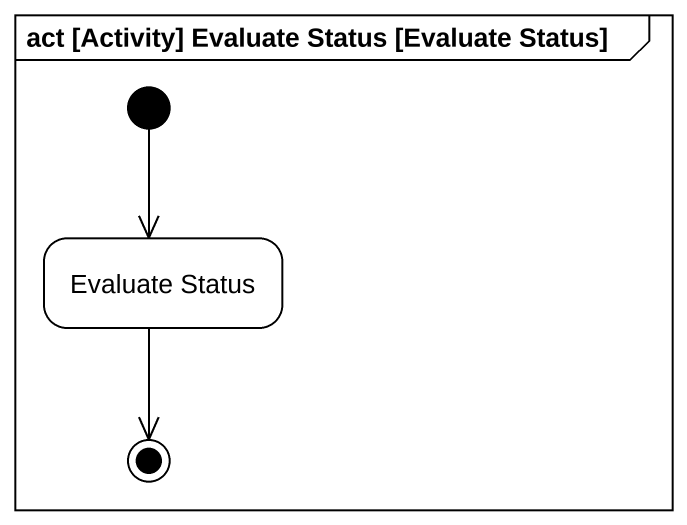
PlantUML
@startuml
mainframe act [Activity] Evaluate Status [Evaluate Status]
hide empty description
state "Evaluate Status" as Evaluate_Status
[*] --> Evaluate_Status
Evaluate_Status --> [*]
@enduml
